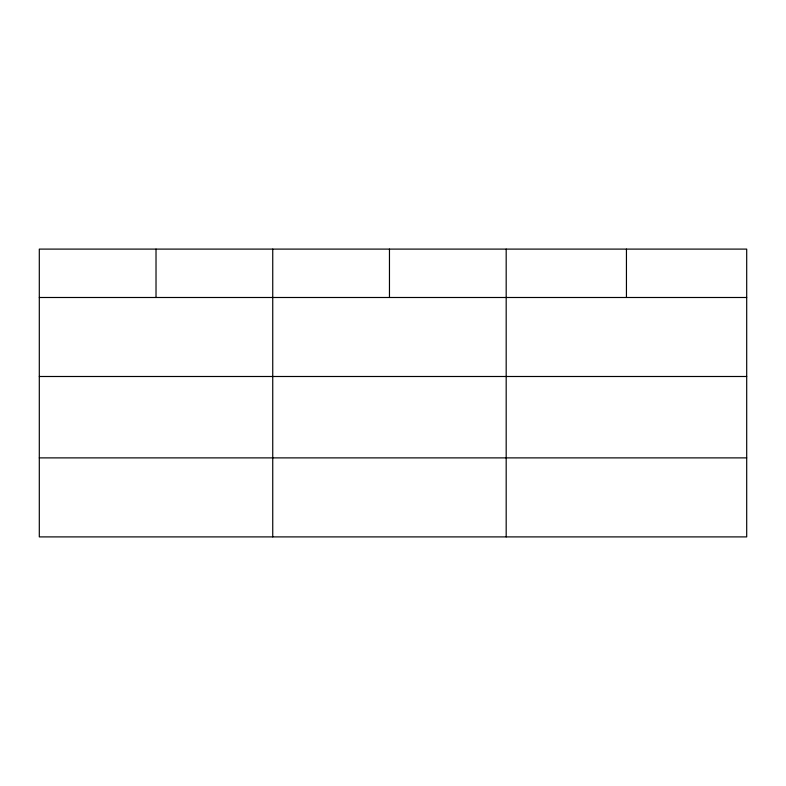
<?xml version="1.0" encoding="UTF-8"?>
<svg xmlns="http://www.w3.org/2000/svg" width="786" height="786" viewBox="0 0 786 786"><rect width="100%" height="100%" fill="white"/><g stroke="black" fill="none" stroke-linecap="round" stroke-linejoin="round"><path stroke-width="1.18" d="M746.7 376.494L746.7 249.103L39.3 249.103L39.3 536.897L746.7 536.897L746.7 376.494L39.3 376.494M39.3 297.491L746.7 297.491M39.3 457.884L746.7 457.884M626.442 249.103L626.442 297.491M506.184 249.103L506.184 536.897M389.463 249.103L389.463 297.491M272.742 249.103L272.742 536.897M156.021 249.103L156.021 297.491"/></g></svg>
